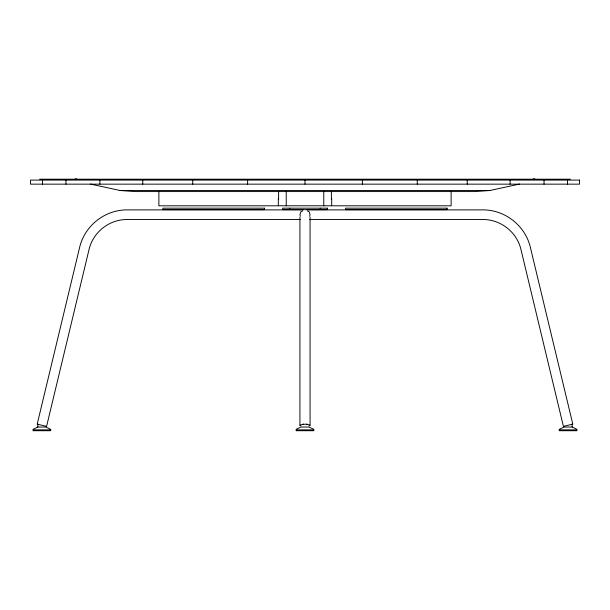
<?xml version="1.0" encoding="UTF-8"?>
<svg xmlns="http://www.w3.org/2000/svg" width="610" height="610" viewBox="0 0 610 610"><rect width="100%" height="100%" fill="white"/><g stroke="black" fill="none" stroke-linecap="round" stroke-linejoin="round"><path stroke-width="0.91" d="M309.59 216.199L310.071 214.705L309.102 211.723L307.463 210.984M300.898 425.948L299.929 425.254L303.429 424.125M309.102 425.948L310.071 425.254L310.071 217.091M33.329 429.181L37.828 427.038L45.948 427.038L50.447 429.181M296.445 429.181L300.943 427.038L309.056 427.038L313.555 429.181M559.553 429.181L564.052 427.038L572.172 427.038L576.671 429.181M302.537 210.984L300.898 211.723L299.929 214.705L300.41 216.199M90.478 184.067L120.132 190.511L134.97 191.571L475.03 191.571L489.868 190.511L519.522 184.067M533.117 179.035L534.932 178.905M39.604 179.203L570.396 179.203M120.132 190.511L489.868 190.511M278.617 205.776L331.382 205.776M303.094 209.878L126.095 209.878C104.501 210.29 85.126 225.654 79.819 246.592L37.195 424.125L46.581 426.375L89.197 248.85C93.414 232.128 108.862 219.859 126.095 219.531L300.242 219.531M306.906 209.878L483.905 209.878C505.499 210.29 524.875 225.654 530.182 246.592L572.805 424.125L563.419 426.375L520.803 248.85C516.586 232.128 501.138 219.859 483.905 219.531L309.758 219.531M38.369 424.24L37.828 424.24L37.828 427.038M302.972 424.24L307.028 424.24M571.631 424.24L572.172 424.24L572.172 427.038M32.78 429.859L50.996 429.859M295.896 429.859L314.104 429.859M559.004 429.859L577.22 429.859M32.971 430.713L50.798 430.713M296.086 430.713L313.914 430.713M559.202 430.713L577.029 430.713M75.068 178.905L76.883 179.035M306.571 424.125L310.071 425.254M567.506 180.095L567.506 184.151M544.036 180.095L544.036 184.151M510.12 180.095L510.12 184.151M467.237 180.095L467.237 184.151M451.125 191.601L451.125 205.806L331.695 205.806L331.695 198.326M417.263 180.095L417.263 184.151M362.386 180.095L362.386 184.151M331.382 191.571L331.382 199.051M323.773 191.571L323.773 205.776M320.265 208.17L320.265 209.634M305 180.095L305 184.151M299.929 217.091L299.929 425.254M289.735 208.17L289.735 209.634M286.227 191.571L286.227 205.776M278.617 191.571L278.617 199.051M278.305 198.326L278.305 205.806L158.875 205.806L158.875 191.601M247.614 180.095L247.614 184.151M192.737 180.095L192.737 184.151M142.763 180.095L142.763 184.151M99.88 180.095L99.88 184.151M65.964 180.095L65.964 184.151M42.494 180.095L42.494 184.151M579.5 180.095L30.5 180.095L30.5 184.151L579.5 184.151L579.5 180.095M264.412 208.17L162.939 208.17L162.939 209.634L264.412 209.634L264.412 208.17M327.356 208.17L282.643 208.17L282.643 209.634L327.356 209.634L327.356 208.17M447.061 208.17L345.588 208.17L345.588 209.634L447.061 209.634L447.061 208.17"/></g></svg>
